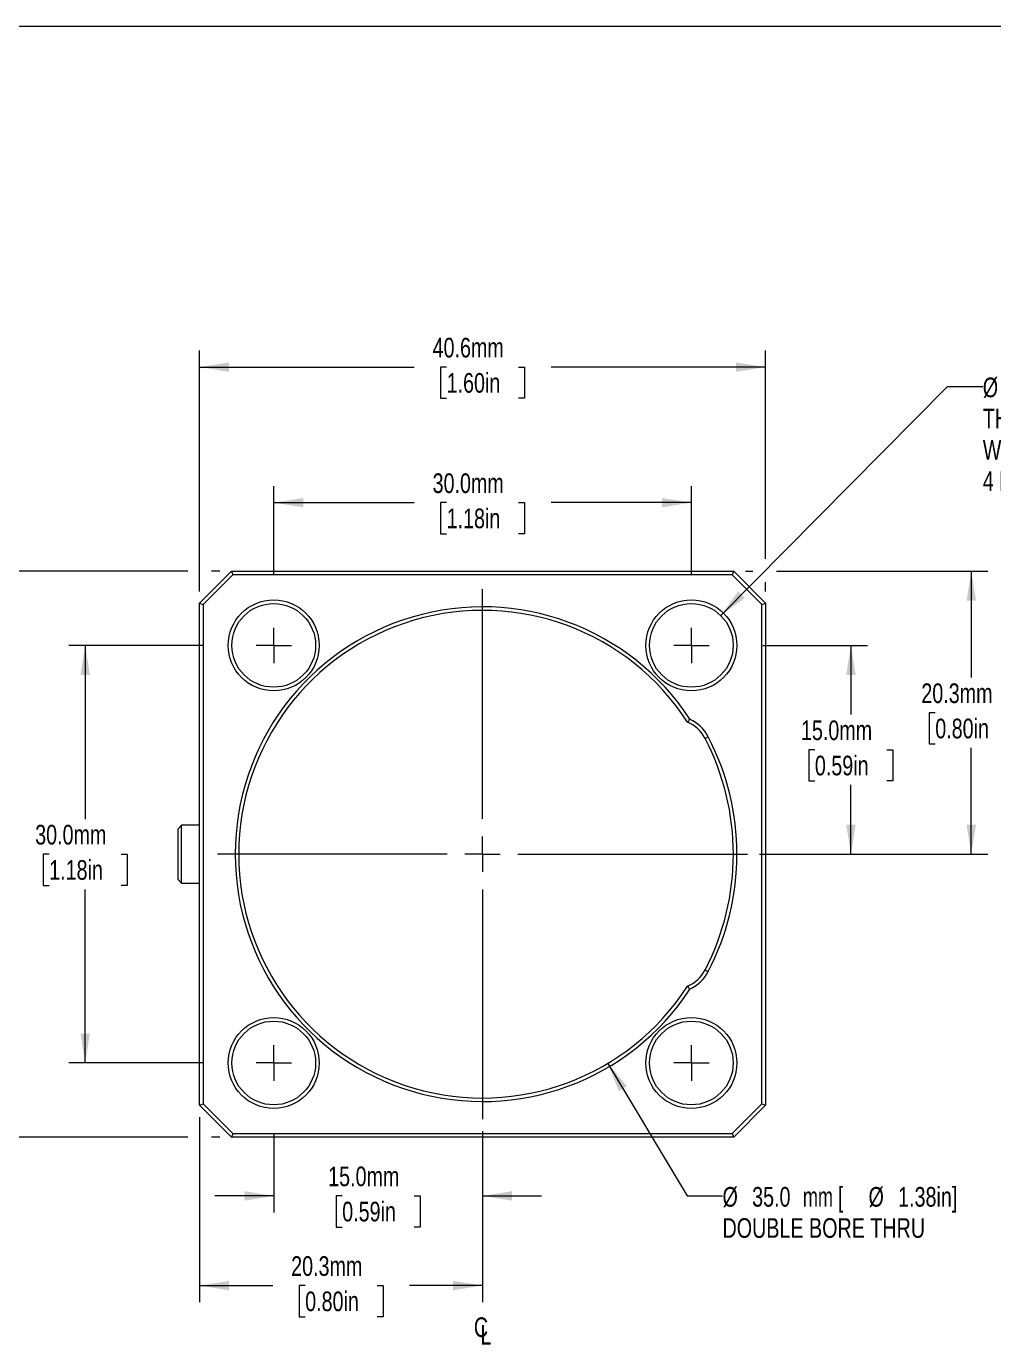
# Model space of a CAD drawing. Header units: millimetres. Extents: x 2 to 278, y 1 to 215.
# Drawn here: x 94.7 to 198.9, y 72.6 to 214.6 of the extents above; entities that cross this region are included whole.
import ezdxf

# ---------------------------------------------------------------- set-up
doc = ezdxf.new("R2010")
doc.units = ezdxf.units.MM
doc.styles.add('SLDTEXTSTYLE0', font='TXT', dxfattribs={"width": 0.75})
doc.styles.add('SLDTEXTSTYLE2', font='TXT', dxfattribs={"width": 0.6875})
doc.dimstyles.new('SLDDIMSTYLE0', dxfattribs={"dimtxt": 2.116667, "dimasz": 3.175, "dimexe": 0, "dimexo": 0.0625, "dimgap": 0.529167, "dimtad": 0, "dimtih": 1, "dimtoh": 1, "dimdec": 1, "dimlfac": 0.666667, "dimrnd": 1e-09, "dimzin": 12, "dimdsep": 46, "dimtxsty": 'SLDTEXTSTYLE0', "dimsah": 1, "dimcen": 0.09, "dimadec": 0, "dimazin": 3, "dimtfac": 1, "dimtdec": 1, "dimtofl": 0, "dimtmove": 0, "dimatfit": 3, "dimfxl": 1, "dimfrac": 2, "dimtolj": 1, "dimtzin": 12, "dimarcsym": 0})
doc.dimstyles.new('SLDDIMSTYLE1', dxfattribs={"dimtxt": 2.116667, "dimasz": 3.175, "dimexe": 0, "dimexo": 0.0625, "dimgap": 0.529167, "dimtad": 0, "dimtih": 1, "dimtoh": 1, "dimdec": 1, "dimlfac": 0.666667, "dimrnd": 1e-09, "dimzin": 4, "dimdsep": 46, "dimtxsty": 'SLDTEXTSTYLE0', "dimsah": 1, "dimcen": 0.09, "dimadec": 0, "dimazin": 1, "dimtfac": 1, "dimtdec": 1, "dimtofl": 0, "dimtmove": 0, "dimatfit": 3, "dimfxl": 1, "dimfrac": 2, "dimtolj": 1, "dimtzin": 12, "dimarcsym": 0})
doc.dimstyles.new('SLDDIMSTYLE2', dxfattribs={"dimtxt": 2.116667, "dimasz": 3.175, "dimexe": 0, "dimexo": 0.0625, "dimgap": 0.529167, "dimtad": 0, "dimtih": 1, "dimtoh": 1, "dimdec": 1, "dimlfac": 0.666667, "dimrnd": 1e-09, "dimzin": 4, "dimdsep": 46, "dimtxsty": 'SLDTEXTSTYLE0', "dimsah": 1, "dimcen": 0, "dimadec": 0, "dimazin": 1, "dimtfac": 1, "dimtdec": 1, "dimtofl": 0, "dimtmove": 0, "dimatfit": 3, "dimfxl": 1, "dimfrac": 2, "dimtolj": 1, "dimtzin": 12, "dimarcsym": 0})
doc.dimstyles.new('SLDDIMSTYLE3', dxfattribs={"dimtxt": 2.116667, "dimasz": 3.175, "dimexe": 0, "dimexo": 0.0625, "dimgap": 0.529167, "dimtad": 0, "dimtih": 1, "dimtoh": 1, "dimdec": 1, "dimlfac": 0.666667, "dimrnd": 1e-09, "dimzin": 4, "dimdsep": 46, "dimtxsty": 'SLDTEXTSTYLE0', "dimsah": 1, "dimcen": 0, "dimadec": 0, "dimazin": 1, "dimtfac": 1, "dimtdec": 1, "dimtofl": 0, "dimtmove": 0, "dimatfit": 3, "dimfxl": 1, "dimfrac": 2, "dimtolj": 1, "dimtzin": 12, "dimarcsym": 0})
doc.dimstyles.new('SLDDIMSTYLE4', dxfattribs={"dimtxt": 2.116667, "dimasz": 3.175, "dimexe": 0, "dimexo": 0.0625, "dimgap": 0.529167, "dimtad": 0, "dimtih": 1, "dimtoh": 1, "dimdec": 1, "dimlfac": 0.666667, "dimrnd": 1e-09, "dimzin": 4, "dimdsep": 46, "dimtxsty": 'SLDTEXTSTYLE0', "dimsah": 1, "dimcen": 0.09, "dimadec": 0, "dimazin": 1, "dimtfac": 1, "dimtdec": 1, "dimtmove": 0, "dimatfit": 0, "dimfxl": 1, "dimfrac": 2, "dimtolj": 1, "dimtzin": 12, "dimarcsym": 0})

# ---------------------------------------------------------------- blocks, each defined once
blk = doc.blocks.new('_D')
at = {"color": 8, "linetype": 'Continuous', "lineweight": 18}
for p, q in [((112.07, 155.93), (83.02, 155.93)), ((84.8, 155.93), (84.8, 129.24)), ((115.5, 155.93), (114.61, 155.93)), ((80.92, 125.45), (80.28, 125.45)), ((80.28, 125.45), (80.28, 122.09)), ((88.68, 125.45), (89.32, 125.45)), ((89.32, 125.45), (89.32, 122.09)), ((80.28, 122.09), (80.92, 122.09)), ((84.8, 94.97), (84.8, 121.66)), ((89.32, 122.09), (88.68, 122.09)), ((112.07, 94.97), (83.02, 94.97)), ((115.5, 94.97), (114.61, 94.97))]:
    blk.add_line(p, q, dxfattribs=at)
for points in [[(84.8, 155.93), (84.29, 152.75), (85.31, 152.75)], [(84.8, 94.97), (85.31, 98.14), (84.29, 98.14)]]:
    blk.add_solid(points, dxfattribs=at)
at = {"color": 8, "linetype": 'Continuous', "lineweight": 18, "char_height": 2.117, "attachment_point": 1, "style": 'SLDTEXTSTYLE0'}
for s, insert in [('40.6mm', (79.42, 128.61)), ('1.60in', (80.92, 124.81))]:
    blk.add_mtext(s, dxfattribs=dict(at, insert=insert))
blk = doc.blocks.new('_D_1')
at = {"color": 8, "linetype": 'Continuous', "lineweight": 18}
for p, q in [((113.63, 147.95), (99.23, 147.95)), ((101.01, 147.95), (101.01, 129.24)), ((97.13, 125.45), (96.48, 125.45)), ((96.48, 125.45), (96.48, 122.09)), ((104.88, 125.45), (105.53, 125.45)), ((105.53, 125.45), (105.53, 122.09)), ((96.48, 122.09), (97.13, 122.09)), ((101.01, 102.95), (101.01, 121.66)), ((105.53, 122.09), (104.88, 122.09)), ((113.63, 102.95), (99.23, 102.95))]:
    blk.add_line(p, q, dxfattribs=at)
for points in [[(101.01, 147.95), (100.5, 144.77), (101.51, 144.77)], [(101.01, 102.95), (101.51, 106.12), (100.5, 106.12)]]:
    blk.add_solid(points, dxfattribs=at)
at = {"color": 8, "linetype": 'Continuous', "lineweight": 18, "char_height": 2.117, "attachment_point": 1, "style": 'SLDTEXTSTYLE0'}
for s, insert in [('30.0mm', (95.62, 128.61)), ('1.18in', (97.13, 124.81))]:
    blk.add_mtext(s, dxfattribs=dict(at, insert=insert))
blk = doc.blocks.new('_D_2')
at = {"color": 8, "linetype": 'Continuous', "lineweight": 18}
for p, q in [((121.32, 155.64), (121.32, 165.1)), ((166.32, 155.64), (166.32, 165.1)), ((121.32, 163.33), (136.45, 163.33)), ((139.95, 163.33), (139.3, 163.33)), ((139.3, 163.33), (139.3, 159.96)), ((147.7, 163.33), (148.35, 163.33)), ((148.35, 163.33), (148.35, 159.96)), ((166.32, 163.33), (151.2, 163.33)), ((139.3, 159.96), (139.95, 159.96)), ((148.35, 159.96), (147.7, 159.96))]:
    blk.add_line(p, q, dxfattribs=at)
for points in [[(121.32, 163.33), (124.5, 162.82), (124.5, 163.83)], [(166.32, 163.33), (163.15, 163.83), (163.15, 162.82)]]:
    blk.add_solid(points, dxfattribs=at)
at = {"color": 8, "linetype": 'Continuous', "lineweight": 18, "char_height": 2.117, "attachment_point": 1, "style": 'SLDTEXTSTYLE0'}
for s, insert in [('30.0mm', (138.44, 166.48)), ('1.18in', (139.95, 162.69))]:
    blk.add_mtext(s, dxfattribs=dict(at, insert=insert))
blk = doc.blocks.new('_D_3')
at = {"color": 8, "linetype": 'Continuous', "lineweight": 18}
for p, q in [((113.34, 153.77), (113.34, 179.71)), ((174.3, 157.29), (174.3, 179.71)), ((113.34, 177.93), (136.45, 177.93)), ((139.95, 177.93), (139.3, 177.93)), ((139.3, 177.93), (139.3, 174.57)), ((147.7, 177.93), (148.35, 177.93)), ((148.35, 177.93), (148.35, 174.57)), ((174.3, 177.93), (151.2, 177.93)), ((139.3, 174.57), (139.95, 174.57)), ((148.35, 174.57), (147.7, 174.57)), ((174.3, 153.77), (174.3, 154.75))]:
    blk.add_line(p, q, dxfattribs=at)
for points in [[(113.34, 177.93), (116.52, 177.42), (116.52, 178.44)], [(174.3, 177.93), (171.13, 178.44), (171.13, 177.42)]]:
    blk.add_solid(points, dxfattribs=at)
at = {"color": 8, "linetype": 'Continuous', "lineweight": 18, "char_height": 2.117, "attachment_point": 1, "style": 'SLDTEXTSTYLE0'}
for s, insert in [('40.6mm', (138.44, 181.09)), ('1.60in', (139.95, 177.29))]:
    blk.add_mtext(s, dxfattribs=dict(at, insert=insert))
blk = doc.blocks.new('_D_4')
at = {"color": 8, "linetype": 'Continuous', "lineweight": 18}
for p, q in [((169.5, 151.16), (193.91, 175.84)), ((193.91, 175.84), (197.72, 175.84))]:
    blk.add_line(p, q, dxfattribs=at)
blk.add_solid([(169.5, 151.16), (172.09, 153.06), (171.37, 153.77)], dxfattribs=at)
at = {"color": 8, "linetype": 'Continuous', "lineweight": 18, "attachment_point": 1}
for s, insert, char_height, style in [('%%c', (197.72, 176.8), 2.117, 'SLDTEXTSTYLE0'), ('6.0', (200.91, 176.8), 2.117, 'SLDTEXTSTYLE0'), ('mm [', (204.82, 176.8), 2.117, 'SLDTEXTSTYLE2'), ('%%c', (211.88, 176.8), 2.117, 'SLDTEXTSTYLE0'), ('0.24in]', (215.08, 176.8), 2.117, 'SLDTEXTSTYLE0'), ('THRU HOLE FOR USE', (197.72, 173.44), 2.1167, 'SLDTEXTSTYLE0'), ('WITH ER SERIES RODS', (197.72, 170.08), 2.1167, 'SLDTEXTSTYLE0'), ('4 PLACES', (197.72, 166.71), 2.117, 'SLDTEXTSTYLE0')]:
    blk.add_mtext(s, dxfattribs=dict(at, insert=insert, char_height=char_height, style=style))
blk = doc.blocks.new('_D_5')
at = {"color": 8, "linetype": 'Continuous', "lineweight": 18}
for p, q in [((174.01, 147.95), (185.29, 147.95)), ((183.51, 147.95), (183.51, 140.49)), ((179.63, 136.7), (178.99, 136.7)), ((178.99, 136.7), (178.99, 133.34)), ((187.39, 136.7), (188.04, 136.7)), ((188.04, 136.7), (188.04, 133.34)), ((178.99, 133.34), (179.63, 133.34)), ((183.51, 125.45), (183.51, 132.91)), ((188.04, 133.34), (187.39, 133.34)), ((173.65, 125.45), (185.29, 125.45))]:
    blk.add_line(p, q, dxfattribs=at)
for points in [[(183.51, 147.95), (183.01, 144.77), (184.02, 144.77)], [(183.51, 125.45), (184.02, 128.62), (183.01, 128.62)]]:
    blk.add_solid(points, dxfattribs=at)
at = {"color": 8, "linetype": 'Continuous', "lineweight": 18, "char_height": 2.117, "attachment_point": 1, "style": 'SLDTEXTSTYLE0'}
for s, insert in [('15.0mm', (178.13, 139.86)), ('0.59in', (179.63, 136.06))]:
    blk.add_mtext(s, dxfattribs=dict(at, insert=insert))
blk = doc.blocks.new('_D_6')
at = {"color": 8, "linetype": 'Continuous', "lineweight": 18}
for p, q in [((172.15, 155.93), (172.95, 155.93)), ((175.49, 155.93), (198.26, 155.93)), ((196.48, 155.93), (196.48, 144.48)), ((192.6, 140.69), (191.95, 140.69)), ((191.95, 140.69), (191.95, 137.33)), ((200.36, 140.69), (201, 140.69)), ((201, 140.69), (201, 137.33)), ((191.95, 137.33), (192.6, 137.33)), ((196.48, 125.45), (196.48, 136.9)), ((201, 137.33), (200.36, 137.33)), ((173.65, 125.45), (198.26, 125.45))]:
    blk.add_line(p, q, dxfattribs=at)
for points in [[(196.48, 155.93), (195.97, 152.75), (196.99, 152.75)], [(196.48, 125.45), (196.99, 128.62), (195.97, 128.62)]]:
    blk.add_solid(points, dxfattribs=at)
at = {"color": 8, "linetype": 'Continuous', "lineweight": 18, "char_height": 2.117, "attachment_point": 1, "style": 'SLDTEXTSTYLE0'}
for s, insert in [('20.3mm', (191.1, 143.85)), ('0.80in', (192.6, 140.05))]:
    blk.add_mtext(s, dxfattribs=dict(at, insert=insert))
blk = doc.blocks.new('_D_7')
at = {"color": 8, "linetype": 'Continuous', "lineweight": 18}
for p, q in [((157.32, 102.91), (165.87, 88.63)), ((165.87, 88.63), (169.68, 88.63))]:
    blk.add_line(p, q, dxfattribs=at)
blk.add_solid([(157.32, 102.91), (158.51, 99.92), (159.38, 100.45)], dxfattribs=at)
at = {"color": 8, "linetype": 'Continuous', "lineweight": 18, "attachment_point": 1}
for s, insert, char_height, style in [('%%c', (169.68, 89.59), 2.117, 'SLDTEXTSTYLE0'), ('35.0', (172.87, 89.59), 2.117, 'SLDTEXTSTYLE0'), ('mm [', (178.34, 89.59), 2.117, 'SLDTEXTSTYLE2'), ('%%c', (185.41, 89.59), 2.117, 'SLDTEXTSTYLE0'), ('1.38in]', (188.6, 89.59), 2.117, 'SLDTEXTSTYLE0'), ('DOUBLE BORE THRU', (169.68, 86.23), 2.1167, 'SLDTEXTSTYLE0')]:
    blk.add_mtext(s, dxfattribs=dict(at, insert=insert, char_height=char_height, style=style))
blk = doc.blocks.new('_D_8')
at = {"color": 8, "linetype": 'Continuous', "lineweight": 18}
for p, q in [((113.34, 97.13), (113.34, 77.19)), ((143.82, 95.62), (143.82, 77.19)), ((113.34, 78.97), (121.21, 78.97)), ((124.71, 78.97), (124.06, 78.97)), ((124.06, 78.97), (124.06, 75.61)), ((132.46, 78.97), (133.11, 78.97)), ((133.11, 78.97), (133.11, 75.61)), ((143.82, 78.97), (135.96, 78.97)), ((124.06, 75.61), (124.71, 75.61)), ((133.11, 75.61), (132.46, 75.61))]:
    blk.add_line(p, q, dxfattribs=at)
for points in [[(113.34, 78.97), (116.52, 78.46), (116.52, 79.48)], [(143.82, 78.97), (140.65, 79.48), (140.65, 78.46)]]:
    blk.add_solid(points, dxfattribs=at)
at = {"color": 8, "linetype": 'Continuous', "lineweight": 18, "char_height": 2.117, "attachment_point": 1, "style": 'SLDTEXTSTYLE0'}
for s, insert in [('20.3mm', (123.2, 82.13)), ('0.80in', (124.71, 78.33))]:
    blk.add_mtext(s, dxfattribs=dict(at, insert=insert))
blk = doc.blocks.new('_D_9')
at = {"color": 8, "linetype": 'Continuous', "lineweight": 18}
for p, q in [((121.32, 95.26), (121.32, 86.85)), ((143.82, 95.62), (143.82, 86.85)), ((121.32, 88.63), (114.97, 88.63)), ((128.7, 88.63), (128.05, 88.63)), ((128.05, 88.63), (128.05, 85.27)), ((136.45, 88.63), (137.1, 88.63)), ((137.1, 88.63), (137.1, 85.27)), ((143.82, 88.63), (150.17, 88.63)), ((128.05, 85.27), (128.7, 85.27)), ((137.1, 85.27), (136.45, 85.27))]:
    blk.add_line(p, q, dxfattribs=at)
for points in [[(121.32, 88.63), (118.15, 89.14), (118.15, 88.12)], [(143.82, 88.63), (147, 88.12), (147, 89.14)]]:
    blk.add_solid(points, dxfattribs=at)
at = {"color": 8, "linetype": 'Continuous', "lineweight": 18, "char_height": 2.117, "attachment_point": 1, "style": 'SLDTEXTSTYLE0'}
for s, insert in [('15.0mm', (127.19, 91.79)), ('0.59in', (128.7, 88))]:
    blk.add_mtext(s, dxfattribs=dict(at, insert=insert))
blk = doc.blocks.new('SW_SYMBOL_MOD_CL')
at = {"color": 0, "linetype": 'Continuous', "lineweight": 0, "char_height": 783, "attachment_point": 5, "style": 'SLDTEXTSTYLE0'}
for s, insert in [('C', (400, 600)), ('L', (600, 300))]:
    blk.add_mtext(s, dxfattribs=dict(at, insert=insert))
blk = doc.blocks.new('SW_CENTERMARKSYMBOL_0')
at = {"color": 0, "linetype": 'Continuous', "lineweight": 0}
for q in [(0, 1.905), (-1.905, 0), (0, -1.905), (1.905, 0)]:
    blk.add_line((0, 0), q, dxfattribs=at)
blk = doc.blocks.new('SW_CENTERMARKSYMBOL_1')
at = {"color": 0, "linetype": 'Continuous', "lineweight": 0}
for q in [(0, 1.905), (-1.905, 0), (0, -1.905), (1.905, 0)]:
    blk.add_line((0, 0), q, dxfattribs=at)
blk = doc.blocks.new('SW_CENTERMARKSYMBOL_2')
at = {"color": 0, "linetype": 'Continuous', "lineweight": 0}
for q in [(0, 1.905), (-1.905, 0), (0, -1.905), (1.905, 0)]:
    blk.add_line((0, 0), q, dxfattribs=at)
blk = doc.blocks.new('SW_CENTERMARKSYMBOL_3')
at = {"color": 0, "linetype": 'Continuous', "lineweight": 0}
for q in [(0, 1.905), (-1.905, 0), (0, -1.905), (1.905, 0)]:
    blk.add_line((0, 0), q, dxfattribs=at)
blk = doc.blocks.new('SW_CENTERMARKSYMBOL_4')
at = {"color": 0, "linetype": 'Continuous', "lineweight": 0}
for p, q in [((0, 3.81), (0, 28.55595)), ((0, 0), (0, 1.905)), ((-3.81, 0), (-28.55595, 0)), ((0, 0), (-1.905, 0)), ((0, 0), (0, -1.905)), ((0, 0), (1.905, 0)), ((3.81, 0), (28.55595, 0)), ((0, -3.81), (0, -28.55595))]:
    blk.add_line(p, q, dxfattribs=at)

msp = doc.modelspace()

# ---------------------------------------------------------------- linework, layer by layer
at = {"color": 7, "linetype": 'Continuous', "lineweight": 18}
for p, q in [((1.58, 214.65), (277.99, 214.65)), ((113.34, 152.5), (116.77, 155.93)), ((116.93, 155.55), (113.73, 152.34)), ((116.77, 155.93), (116.93, 155.55)), ((116.77, 155.93), (170.88, 155.93)), ((170.72, 155.55), (116.93, 155.55)), ((170.88, 155.93), (170.72, 155.55)), ((173.92, 152.34), (170.72, 155.55)), ((170.88, 155.93), (174.3, 152.5)), ((113.34, 152.5), (113.73, 152.34)), ((113.34, 98.4), (113.34, 152.5)), ((113.73, 152.34), (113.73, 98.56)), ((173.92, 152.34), (174.3, 152.5)), ((173.92, 98.56), (173.92, 152.34)), ((174.3, 152.5), (174.3, 98.4)), ((168.14, 138.11), (167.8, 137.93)), ((111.39, 128.57), (111.01, 128.19)), ((111.01, 122.71), (111.01, 128.19)), ((113.34, 128.57), (111.39, 128.57)), ((111.39, 122.32), (111.39, 128.57)), ((111.01, 122.71), (111.39, 122.32)), ((111.39, 122.32), (113.34, 122.32)), ((168.14, 112.79), (167.8, 112.97)), ((113.34, 98.4), (113.73, 98.56)), ((116.77, 94.97), (113.34, 98.4)), ((113.73, 98.56), (116.93, 95.35)), ((170.72, 95.35), (173.92, 98.56)), ((174.3, 98.4), (170.88, 94.97)), ((173.92, 98.56), (174.3, 98.4)), ((116.93, 95.35), (116.77, 94.97)), ((116.93, 95.35), (170.72, 95.35)), ((170.72, 95.35), (170.88, 94.97)), ((170.88, 94.97), (116.77, 94.97))]:
    msp.add_line(p, q, dxfattribs=at)
for centre, radius in [((121.32, 147.95), 4.9), ((121.32, 147.95), 4.51), ((166.32, 147.95), 4.9), ((166.32, 147.95), 4.51), ((121.32, 102.95), 4.9), ((121.32, 102.95), 4.51), ((166.32, 102.95), 4.9), ((166.32, 102.95), 4.51)]:
    msp.add_circle(centre, radius, dxfattribs=at)
for centre, radius, start, end in [((143.82, 125.45), 26.65, 33.0519, 326.9481), ((143.82, 125.45), 26.27, 32.8049, 327.1951), ((164.42, 136.17), 3.81, 27.5, 67.1041), ((164.42, 136.17), 4.19, 27.5, 65.4683), ((143.82, 125.45), 27.03, 332.5, 27.5), ((143.82, 125.45), 27.41, 332.5, 27.5), ((164.42, 114.73), 3.81, 292.8959, 332.5), ((164.42, 114.73), 4.19, 294.5317, 332.5)]:
    msp.add_arc(centre, radius, start, end, dxfattribs=at)
for points in [[(165.9, 139.68), (165.99, 139.78), (166.08, 139.88), (166.16, 139.98)], [(166.16, 110.91), (166.08, 111.01), (165.99, 111.11), (165.9, 111.22)]]:
    msp.add_open_spline(points, degree=3, dxfattribs=at)

# ---------------------------------------------------------------- block references
at = {"color": 8, "linetype": 'Continuous', "lineweight": 0}
for name, p in [('SW_CENTERMARKSYMBOL_4', (143.82, 125.45)), ('SW_CENTERMARKSYMBOL_0', (121.32, 147.95)), ('SW_CENTERMARKSYMBOL_3', (166.32, 147.95)), ('SW_CENTERMARKSYMBOL_1', (121.32, 102.95)), ('SW_CENTERMARKSYMBOL_2', (166.32, 102.95))]:
    msp.add_blockref(name, p, dxfattribs=at)
at = {"color": 8, "linetype": 'Continuous', "lineweight": 0, "xscale": 0.0027037109, "yscale": 0.0027037109, "zscale": 0.0027037109}
msp.add_blockref('SW_SYMBOL_MOD_CL', (142.57, 72.85), dxfattribs=at)

# ---------------------------------------------------------------- dimensions: what is measured, and where the dimension line sits
at = {"color": 8, "linetype": 'Continuous', "lineweight": 18}
for base, p1, p2, dimstyle, picture, middle in [((174.3, 177.93), (113.34, 152.5), (174.3, 152.5), 'SLDDIMSTYLE0', '_D_3', (143.82, 177.93)), ((166.32, 163.33), (121.32, 154.37), (166.32, 154.37), 'SLDDIMSTYLE1', '_D_2', (143.82, 163.33)), ((113.34, 78.97), (143.82, 96.89), (113.34, 98.4), 'SLDDIMSTYLE0', '_D_8', (128.58, 78.97)), ((143.82, 88.63), (121.32, 96.53), (143.82, 96.89), 'SLDDIMSTYLE4', '_D_9', (132.57, 88.63))]:
    dim = msp.add_linear_dim(base=base, p1=p1, p2=p2, dimstyle=dimstyle, dxfattribs=at)
    dim.commit()
    dim.dimension.update_dxf_attribs({"geometry": picture, "text_midpoint": middle, "dimtype": 160})
for p1, p2, text, dimstyle, picture, middle in [((163.15, 144.74), (169.5, 151.16), '<>mm [%%c0.24in]\\PTHRU HOLE FOR USE\\PWITH ER SERIES RODS\\P4 PLACES', 'SLDDIMSTYLE2', '_D_4', (211.67, 175.84)), ((130.33, 147.99), (157.32, 102.91), '<>mm [%%c1.38in]\\PDOUBLE BORE THRU', 'SLDDIMSTYLE3', '_D_7', (183.51, 88.63))]:
    dim = msp.add_diameter_dim_2p(p1=p1, p2=p2, text=text, dimstyle=dimstyle, dxfattribs=at)
    dim.commit()
    dim.dimension.update_dxf_attribs({"geometry": picture, "text_midpoint": middle, "dimtype": 163})
for base, p1, p2, dimstyle, picture, middle in [((84.8, 94.97), (116.77, 155.93), (116.77, 94.97), 'SLDDIMSTYLE0', '_D', (84.8, 125.45)), ((196.48, 155.93), (172.38, 125.45), (170.88, 155.93), 'SLDDIMSTYLE0', '_D_6', (196.48, 140.69)), ((101.01, 102.95), (114.9, 147.95), (114.9, 102.95), 'SLDDIMSTYLE1', '_D_1', (101.01, 125.45)), ((183.51, 125.45), (172.74, 147.95), (172.38, 125.45), 'SLDDIMSTYLE1', '_D_5', (183.51, 136.7))]:
    dim = msp.add_linear_dim(base=base, p1=p1, p2=p2, angle=90, dimstyle=dimstyle, dxfattribs=at)
    dim.commit()
    dim.dimension.update_dxf_attribs({"geometry": picture, "text_midpoint": middle, "dimtype": 160})

doc.saveas('drawing.dxf')
